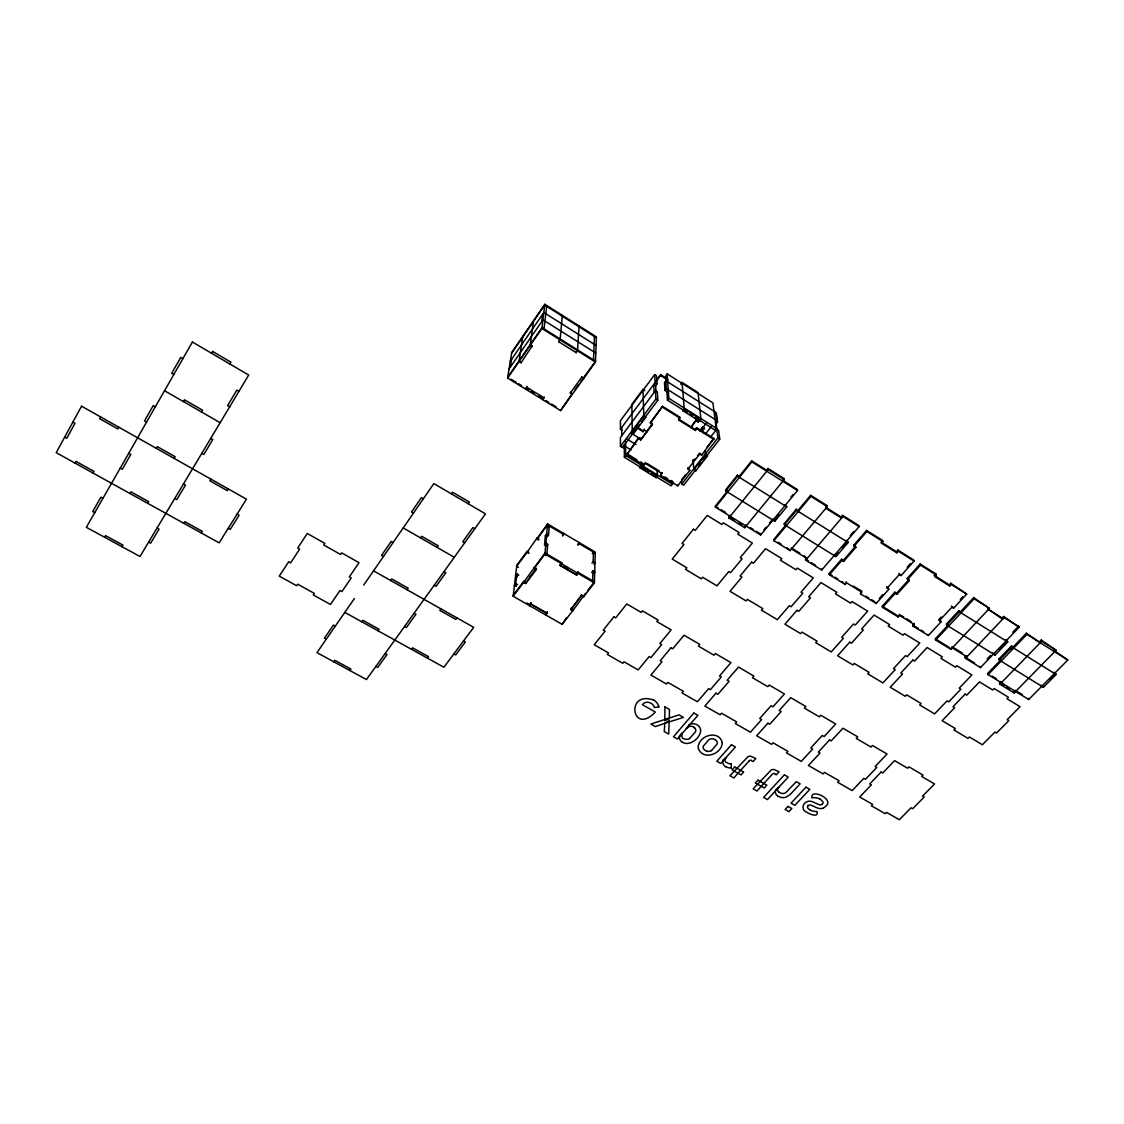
<?xml version="1.0" encoding="UTF-8"?>
<svg xmlns="http://www.w3.org/2000/svg" width="1124" height="1124" viewBox="0 0 1124 1124"><rect width="100%" height="100%" fill="white"/><g stroke="black" fill="none" stroke-linecap="round" stroke-linejoin="round"><path stroke-width="1.5" d="M639.416 424.788L622.331 447.535L620.42 446.354L620.42 437.517L655.475 390.618L657.385 391.826L657.821 400.27L641.509 421.992M622.289 430.337L620.42 429.185L620.42 420.727L654.688 374.601L656.557 375.795L656.978 383.86L655.657 385.63L655.966 392.009M581.544 594.61L581.487 595.734L583.525 596.914L594.385 582.963L595.284 552.109L579.464 542.752L578.143 544.48M592.587 580.785L592.896 570.894L594.708 571.961L593.5 573.521M595.453 362.068L596.38 336.877L544.817 304.281L511.715 352.472L507.598 378.071L560.581 410.597L595.453 362.068L541.909 328.475L544.817 304.281M593.5 359.919L594.427 336.512M545.913 615.053L547.318 612.201L545.913 615.053L562.141 624.354L572.776 610.711L572.973 609.405L571.147 608.351L571.076 609.475L572.903 610.543L585.548 593.261M583.525 596.914L583.567 595.79M571.076 609.475L581.6 594.891M560.595 564.346L560.525 565.442L576.584 574.842L577.862 572.158L594.427 581.853L587.431 590.831M578.031 545.224L579.267 542.639L563.742 533.464L562.576 535.024M560.258 564.403L560.173 565.498L576.654 575.137L578.059 572.271M579.408 543.791L579.464 542.752M576.654 575.137L577.862 572.158M583.595 377.706L583.553 378.633L581.614 376.484M572.776 610.711L570.753 609.531L570.809 608.407L572.833 609.573M562.141 624.354L566.51 617.694M579.085 325.946L577.497 350.8L576.176 352.669L558.783 341.766L560.173 338.998M560.525 565.442L561.803 562.759L545.028 552.938L523.784 582.162L525.639 583.23L536.078 568.421M562.506 536.05L563.742 533.464M576.176 352.669L576.247 351.77M560.173 565.498L561.607 562.632M563.475 534.378L563.546 533.352L547.543 523.882L537.089 538.817M560.581 410.597L572.271 393.47L572.214 394.412L570.304 392.248M545.716 614.94L546.995 612.257L545.716 614.94L529.811 605.808L531.02 602.843L529.601 605.681L513.176 596.254L516.815 565.161L526.945 551.547M548.484 535.235L546.657 534.041L545.351 535.797L547.177 536.879L548.484 535.235L549.257 525.962L548.091 527.535M513.317 595.144L523.91 581.052L523.658 582.33L525.723 583.525L536.303 569.461L534.237 568.252L544.943 554.02L547.543 523.882M545.351 535.797L544.536 545.154L545.871 543.271L547.711 544.353L546.896 554.034L545.688 555.635M562.337 315.352L560.103 339.884L558.783 341.766M536.303 569.461L536.415 568.365M529.811 605.808L531.09 603.124L529.91 604.67L526.959 602.984M538.761 540.04L536.963 538.986L537.061 537.96L538.86 539.014M534.237 568.252L534.35 567.156M525.639 583.23L525.765 582.12M525.723 583.525L525.835 582.415M542.92 398.753L542.808 399.694L544.199 396.941M526.833 552.587L537.061 537.96M518.67 574.996L516.857 573.942L515.747 583.567L514.455 585.281L516.295 586.349M544.03 328.868L546.671 306.332M541.656 321.689L542.555 314.369M528.589 389.944L525.723 388.187L525.596 389.115L526.987 386.375M522.758 336.385L519.035 361.521L521.058 362.771L532.326 345.771M533.521 320.719L530.191 345.405L532.214 346.656M521.058 362.771L521.185 361.858M510.324 367.112L511.546 359.385M74.999 463.074L75.94 461.36L93.938 471.335L92.983 473.021M100.598 416.92L99.615 418.676L117.823 428.932L118.807 427.19M104.574 537.23L105.515 535.614L122.952 545.098L122.01 546.714M129.991 493.506L130.96 491.834L148.621 501.613L147.637 503.271M156.264 448.321L157.262 446.593L175.133 456.681L174.122 458.381M183.423 401.591L184.462 399.807L202.545 410.204L201.505 411.974M211.523 353.245L212.605 351.39L230.912 362.139L229.83 363.965M183.943 523.362L184.94 521.733L202.264 531.329L201.266 532.959M210.862 479.105L209.837 480.791L227.343 490.668L228.383 488.982M511.575 353.329L544.718 305.096L596.352 337.734M510.31 361.183L543.833 312.514L596.071 345.447M509.074 368.925L542.948 319.82L595.79 353.062M354.397 598.53L316.968 652.651L366.452 679.542L485.484 513.865L433.85 483.587L363.74 585.028M507.753 377.144L542.007 327.59L595.495 361.155L580.771 381.654M507.598 378.071L541.909 328.475M333.772 661.783L334.812 660.308L350.899 669.061L349.845 670.522M361.788 621.797L362.855 620.279L379.111 629.285L378.029 630.789M390.688 580.532L391.798 578.958L408.223 588.231L407.113 589.791M420.545 537.904L421.683 536.288L438.29 545.842L437.152 547.444M451.384 493.872L452.565 492.2L469.354 502.049L468.174 503.707M570.233 393.189L581.572 377.397M575.109 389.522L578.874 384.282M411.482 649.307L412.564 647.817L428.525 656.655L427.443 658.144M440.917 608.843L439.793 610.388L455.908 619.479L457.032 617.947M644.839 390.618L642.97 389.438L631.843 404.415L632.264 431.546L634.189 432.74L645.738 417.369L643.771 415.206M536.963 538.986L547.444 524.894L563.686 534.49M655.854 381.233L660.715 374.714L667.656 379.111M620.42 429.185L655.081 382.666L654.688 374.601M655.896 382.118L660.715 374.714M516.857 573.942L515.579 575.769L517.377 576.809M695.349 417.664L714.752 429.874L716.129 428.103L712.925 402.884L667.178 373.885L665.858 375.641L666.279 382.104M715.538 422.329L716.901 420.587L715.847 412.382L665.815 380.741L664.495 382.525L664.986 390.464L666.897 391.672L667.445 400.13L687.045 412.452M620.42 446.354L655.882 399.062L655.475 390.618M632.264 431.546L643.799 416.161L642.97 389.438M664.986 390.464L666.321 388.679L665.815 380.741M513.176 596.254L523.658 582.33M648.562 472.066L624.368 457.243L624.312 448.307L625.604 446.579M666.897 391.672L668.246 389.887M686.595 728.408L689.363 724.727M529.685 577.3L531.61 574.743M626.841 454.63L638.741 437.84L626.841 454.63L644.122 465.238L645.415 462.484M636.226 427.443L643.125 431.714L644.361 429.101M638.769 438.824L640.694 440.018L652.313 424.647L650.346 422.455L662.528 406.298L679.964 417.229L678.671 419.997L695.363 430.464L696.641 427.696L713.852 438.486L701.587 455.304L699.592 453.113L697.456 455.852M624.368 457.243L625.675 455.501L625.576 441.549M667.445 400.13L668.808 398.317L667.178 373.885M650.375 423.439L662.528 406.298M778.3 787.882L778.749 787.334L775.504 790.2A8.149 6.435 -5.4 0 0 778.23 796.466M680.708 384.197L682.029 382.441L698.074 392.627L700.983 419.477L699.606 421.261L682.971 410.794L684.249 408.04M640.694 440.018L652.271 423.664L650.346 422.455M578.087 544.199L579.267 542.639M640.919 464.858L639.64 467.598L656.079 477.672L657.399 475.958L657.147 470.394M639.64 467.598L640.947 465.87L640.849 461.866M682.971 410.794L684.333 408.996L682.029 382.441M592.292 553.64L593.472 552.109L593.177 561.578L591.983 563.124M692.131 425.293L696.22 419.983L691.19 427.556M657.343 474.932L656.079 477.672M696.318 420.91L698.13 422.048L700.884 418.507M695.363 430.464L696.641 427.696M660.659 475.368L661.938 472.628L660.659 475.368L677.716 485.835L689.813 470.366L687.832 468.174L689.813 470.366M593.781 564.192L594.975 562.632L593.191 561.452M699.535 430.885L702.626 426.895L704.439 428.047M700.659 430.492L706.687 422.722M591.688 572.453L592.896 570.894L594.708 572.074M705.788 433.611L711.141 426.741M570.753 609.531L581.487 595.734M714.611 412.48L716.438 413.646L717.534 422.062L716.199 423.79L717.042 430.422M672.222 481.114L672.419 484.177L671.098 485.877L651.555 473.892M710.466 437.208L716.747 429.171L718.615 430.352L719.753 439.147L703.174 460.306M693.171 461.332L695.306 458.592M687.916 469.2L699.69 454.11M681.664 479.653L685.696 474.497M706.631 447.703L713.852 438.486M693.817 468.666L695.7 469.832L683.645 485.203L681.776 484.051L717.871 437.953L716.747 429.171M705.549 453.689L707.544 455.866L695.798 470.844L693.915 469.692L705.661 454.686L705.226 450.71M698.903 465.743L701.039 463.032M784.931 505.688L784.735 504.648L786.772 506.826L774.801 521.283L725.753 490.949L725.612 489.923L737.414 475.185L739.423 477.363M725.753 490.949L737.569 476.211L737.414 475.185M766.737 471.223L767.945 468.497L783.976 478.557L782.571 480.257L797.281 489.474L797.506 490.514L760.681 534.996L715.454 507.233L715.342 506.193L727.467 491.062L725.612 489.923M739.283 476.337L751.675 460.882L766.554 470.211M715.454 507.233L751.844 461.88L751.675 460.882M783.976 478.557L784.187 479.583L744.748 527.704L728.872 517.953L730.08 515.242L730.221 516.295M728.872 517.953L768.142 469.509L767.945 468.497M807.973 805.88L808.198 805.599A1.812 1.419 -6.1 0 1 809.659 804.91A7.151 5.606 -6 0 1 812.076 805.627L814.015 806.484M763.856 529.882L766.09 527.184M769.434 523.138L771.668 520.44M791.001 497.061L793.094 494.532M778.946 514.961L774.605 520.215L774.801 521.283M846.358 541.417L846.077 540.335L848.142 542.527L835.989 556.633L784.44 524.739L784.243 523.672L796.228 509.27L798.279 511.462M784.44 524.739L796.452 510.324L796.228 509.27M784.243 523.672L786.055 524.796L773.719 539.576L773.916 540.658L790.144 550.62L827.278 506.629L827.011 505.575L810.657 495.305L798.054 510.408M773.916 540.658L810.896 496.344L810.657 495.305M825.606 507.247L841.258 517.068L841.539 518.122L825.859 508.301L827.011 505.575M841.258 517.068L842.677 515.396L858.834 525.54L859.129 526.608L821.714 570.009L805.683 560.173L805.458 559.064L808.367 560.862M805.683 560.173L842.958 516.464L842.677 515.396M850.334 535.403L853.523 531.708M835.989 556.633L835.722 555.537L837.928 552.966M842.34 547.852L847.861 541.445M846.386 581.782L845.276 584.494L829.4 574.729L829.133 573.619L841.637 559.19L843.688 561.396L855.87 547.346L853.804 545.14L866.576 530.402L882.579 540.447L882.902 541.529L881.469 543.173L896.797 552.783L898.231 551.153L897.893 550.058L896.446 551.687L896.797 552.783M829.4 574.729L841.904 560.3L841.637 559.19M855.87 547.346L854.085 546.236L866.885 531.483L866.576 530.402M843.407 560.286L855.575 546.25M853.285 586.026L861.574 591.126L860.478 593.823L876.158 603.462L888.817 589.313L886.738 587.107L888.817 589.313M860.478 593.823L861.574 591.126M887.075 588.231L899.383 574.448L899.031 573.338M879.291 598.474L882.733 594.61M907.237 567.198L910.468 563.588M899.383 574.448L901.125 575.544L914.051 561.087L913.686 559.977L897.893 550.058M899.172 614.252L899.509 615.39L898.104 616.95L882.565 607.396L882.242 606.258L894.887 592.151L896.966 594.357L909.302 580.63L907.209 578.438L920.135 564.023L935.8 573.858L936.194 574.982L934.746 576.57L949.738 585.983L951.199 584.396L950.792 583.272L949.33 584.859L949.738 585.983M882.565 607.396L895.238 593.289L894.887 592.151M909.302 580.63L907.56 579.548L920.514 565.133L920.135 564.023M896.629 593.233L908.951 579.52M748.949 761.117L733.803 777.949L729.898 775.757L748.008 756.649A4.875 3.92 -4.5 0 1 749.048 756.311A4.159 3.33 -4.5 0 1 750.677 756.227L755.848 758.517L753.08 761.58L751.211 760.512M934.746 576.57L934.353 575.46L935.8 573.858M912.983 626.082L912.632 624.93L914.037 623.384L914.402 624.551L912.983 626.082L928.354 635.524L941.153 621.698L939.046 619.479L941.308 617.034M941.153 621.698L939.439 620.631L951.902 607.171L951.494 606.033M960.317 599.401L962.692 596.83M951.902 607.171L953.602 608.239L966.682 594.118L950.792 583.272M999.264 649.138L1007.273 640.792L1007.736 641.959L995.133 655.095L946.829 625.211L946.436 624.045L958.884 610.641L961.006 612.847M946.829 625.211L959.306 611.779L958.884 610.641M960.584 611.695L973.665 597.631L989.443 608.393L950.932 649.391L935.702 640.048L935.323 638.868L948.136 625.099L946.436 624.045M935.702 640.048L974.101 598.769L973.665 597.631M1002.186 618.017L987.532 608.815L1002.664 619.169L1002.186 618.017L1003.662 616.458L1019.285 627.122L980.521 667.572L965.488 658.341L965.08 657.161L966.5 655.657L966.921 656.837L952.351 647.874L951.944 646.707M965.488 658.341L1004.125 617.61L1003.662 616.458M987.139 659.015L990.666 655.334M1012.794 632.236L1018.794 625.97M1049.816 679.135L1055.576 673.304L1056.11 674.498L1043.395 687.326L999.419 660.139L998.955 658.959L1011.544 645.879L1013.679 648.098M999.419 660.139L1012.021 647.059L1011.544 645.879M998.955 658.959L1000.627 659.985L987.687 673.417L988.122 674.611L1028.699 699.507L1067.8 660.013L1055.548 651.484M1010.926 649.293L1026.423 633.205L1040.248 642.731M988.122 674.611L1026.915 634.372L1026.423 633.205M1039.742 641.565L1041.217 640.034L1056.096 650.234L1014.171 692.946L999.924 684.207L999.475 682.999L1000.908 681.523L1001.358 682.732M999.924 684.207L1041.737 641.214L1041.217 640.034M722.887 760.386L726.104 757.45A4.735 3.808 -3.7 0 0 725.949 762.325M689.588 738.524L695.447 731.879A4.665 3.794 -2.4 0 0 694.688 727.959M711.534 750.537L717.056 744.13A4.833 3.92 -3.2 0 0 716.143 740.449M823.471 807.959L825.522 806.512A12.673 9.947 -6.4 0 0 825.971 806.063C834.682 799.009 810.109 788.135 812.006 797.604M658.917 706.856L654.379 707.544A8.275 6.814 -0.6 0 0 651.091 703.329A9.695 7.98 -0.5 0 0 650.459 703.02L648.927 702.444A5.339 4.398 -0.6 0 0 644.15 703.048L642.31 704.65L655.32 712.04C631.885 736.641 625 689.729 653.775 700.14M706.982 751.225L705.956 750.832A7.798 6.308 -3.1 0 1 704.945 750.256L704.312 749.778A4.791 3.878 -3 0 1 703.301 746.153L708.837 739.732A4.889 3.948 -3.2 0 1 713.445 738.96L714.471 739.409A7.685 6.224 -3.1 0 1 715.482 739.985L716.1 740.477M815.869 803.239L817.949 804.18A17.9 14.078 -6.9 0 0 818.792 804.517A4.51 3.527 -6.6 0 0 820.675 804.84A2.206 1.728 -6.5 0 0 822.361 804.011M778.356 796.34L781.166 797.436A7.011 5.536 -5.4 0 0 784.44 797.506A7.882 6.224 -5.4 0 0 786.477 796.916L790.327 794.345L800.133 783.85L796.284 781.658L785.788 792.631A4.651 3.681 -5.4 0 1 780.801 793.137L780.098 792.771A8.444 6.688 -5.5 0 1 779.41 792.378L778.665 791.802M94.767 512.628L92.716 511.518L100.907 497.187L102.944 498.325M148.635 542.091L150.644 543.187L159.046 529.179L157.037 528.069M326.269 639.219L324.386 638.179L333.421 625.099L335.317 626.124M375.922 666.363L377.762 667.375L386.993 654.547L385.139 653.536M682.535 742.247C691.401 748.05 707.642 731.584 697.259 724.91A7.081 5.775 -2.5 0 0 689.265 724.601M344.801 612.397L443.91 667.249L473.682 627.332L373.533 570.851M64.658 437.152L66.766 438.318L75.013 423.228L72.905 422.048M120.24 468.104L122.305 469.256L130.777 454.475L128.698 453.323M174.768 498.48L176.791 499.604L185.474 485.132L183.437 483.994M228.256 528.266L230.237 529.376L239.131 515.199L237.136 514.075M404.584 626.475L406.438 627.515L415.964 614.28L414.082 613.24M453.857 653.915L455.684 654.941L465.364 641.973L463.524 640.947M774.464 773.734L776.333 774.801L779.115 771.752L773.986 769.49A4.145 3.302 -5.2 0 0 772.357 769.575A4.861 3.878 -5.2 0 0 771.317 769.912L753.108 788.823L756.972 791.001L772.216 774.338A1.869 1.489 -5.2 0 1 774.562 773.481M146.584 422.076L144.49 420.896L153.229 405.581L155.337 406.79M201.758 453.408L203.809 454.56L212.787 439.596L210.736 438.43M383.439 556.521L381.514 555.425L391.152 541.473L393.077 542.569M434.159 585.309L436.042 586.377L445.863 572.72L443.966 571.638M164.525 390.731L220.149 422.694M403.193 527.929L454.279 557.293M530.907 603.967L547.233 613.339M530.978 604.248L546.896 613.395M515.635 583.623L517.574 584.62M514.469 585.168L516.309 586.222M518.473 567.241L516.689 566.215L526.959 552.404L528.758 553.458M173.827 374.475L171.705 373.252L180.753 357.404L182.889 358.654M229.675 406.79L227.596 405.595L236.869 390.084L238.948 391.307M413.435 513.134L411.496 512.01L421.444 497.595L423.397 498.719M464.69 542.794L462.793 541.698L472.923 527.563L474.834 528.687M516.717 574.223L518.529 575.277M534.111 568.435L535.965 569.517M581.558 596.015L583.384 597.083M527.072 551.378L528.87 552.418M544.943 554.02L561.536 563.728M561.733 563.855L577.806 573.254M578.003 573.381L594.385 582.963M564.74 567.03L567.732 568.786M545.857 543.384L547.711 544.466L546.517 545.941L544.676 544.859M579.211 543.679L595.256 553.149M626.827 453.618L636.901 459.8M641.214 462.442L644.094 464.212L644.122 465.238M664.86 476.955L667.698 478.698M670.536 480.44L673.374 482.182M728.731 516.899L734.506 520.44M738.819 523.096L741.714 524.866M999.475 682.999L1003.746 685.626M1006.584 687.368L1009.436 689.11M625.675 455.501L672.419 484.177M640.947 465.87L657.399 475.958M792.715 548.779L799.768 553.12M804.011 555.72L807.06 558.558L791.521 549.004L791.31 547.908M900.661 615.165L903.64 616.992M906.604 618.818L911.072 621.558M953.405 647.593L962.13 652.96M631.098 449.951L623.722 445.427L622.429 447.141L624.312 448.307M846.667 582.906L861.869 592.25M899.509 615.39L914.402 624.551M526.861 387.302L544.086 397.896M778.145 542.288L781.096 544.1M786.997 547.725L790.144 550.62M811.275 562.646L815.645 565.33M829.133 573.619L832.027 575.39M834.907 577.16L837.787 578.944M842.115 581.6L845.276 584.494M865.873 596.198L868.726 597.954M871.578 599.696L874.43 601.452M882.242 606.258L896.362 614.926M912.632 624.93L918.21 628.358M921.006 630.072L923.788 631.786M935.323 638.868L949.148 647.368M965.08 657.161L974.634 663.034M511.195 379.266L516.042 382.244M518.459 383.72L521.578 385.63M531.455 391.7L534.322 393.47M538.621 396.112L541.487 397.868M545.871 400.566L548.821 402.378M551.519 404.036L556.211 406.916M646.792 463.327L659.184 470.928M715.342 506.193L718.292 507.992M721.229 509.804L725.654 512.516M750.312 527.662L753.221 529.446M756.143 531.245L760.512 533.928L760.681 534.996M992.099 676.114L996.496 678.826M1022.404 694.73L1015.141 690.277L1015.618 691.485M645.443 463.495L661.98 473.654M631.393 433.302L640.666 439.02M627.052 439.105L636.001 444.626M644.389 430.028L647.269 431.813M637.589 427.359L641.72 429.93M835.722 555.537L833.938 554.427L834.205 555.523M841.904 560.3L843.688 561.396M895.238 593.289L896.966 594.357M796.452 510.324L848.142 542.527M959.306 611.779L1007.736 641.959M643.799 416.161L645.738 417.369M705.661 454.686L707.544 455.866M737.569 476.211L786.772 506.826M1012.021 647.059L1056.11 674.498M702.725 427.837L704.551 428.975M655.882 399.062L657.821 400.27M717.871 437.953L719.753 439.147M768.142 469.509L784.187 479.583M810.896 496.344L827.278 506.629M842.958 516.464L859.129 526.608M866.885 531.483L882.902 541.529M898.231 551.153L914.051 561.087M920.514 565.133L936.194 574.982M951.199 584.396L966.682 594.118M974.101 598.769L989.443 608.393M1004.125 617.61L1019.285 627.122M1041.737 641.214L1056.096 650.234M896.446 551.687L881.146 542.077L881.469 543.173M934.353 575.46L949.33 584.859M751.844 461.88L797.506 490.514M1026.915 634.372L1067.8 660.013M662.584 407.267L680.034 418.212M696.74 428.68L713.965 439.484M695.264 429.466L678.587 419.027L678.671 419.997M668.808 398.317L716.129 428.103M684.333 408.996L700.983 419.477M689.813 414.194L692.581 415.936M666.321 388.679L716.901 420.587M655.081 382.666L656.978 383.86M715.679 420.896L717.534 422.062M655.657 385.63L653.761 384.45L654.126 392.402M660.757 375.599L667.726 379.996M693.789 727.397L694.618 728.001M1054.087 650.557L1054.621 651.737M1053.947 672.293L1054.467 673.487M1042.889 686.118L1043.395 687.326M1041.26 685.12L1041.765 686.314M1005.601 639.753L1006.064 640.919M1028.221 698.299L1028.699 699.507M1013.707 691.738L1014.171 692.946M1000.627 659.985L1001.077 661.165M994.684 653.915L995.133 655.095M993.026 652.889L993.476 654.07M980.1 666.377L980.521 667.572M953.194 607.086L953.602 608.239M948.136 625.099L948.53 626.265M950.525 648.211L950.932 649.391M939.046 619.479L939.439 620.631M927.974 634.357L928.354 635.524M907.209 578.438L907.56 579.548M900.788 574.42L901.125 575.544M897.767 615.797L898.104 616.95M875.849 602.323L876.158 603.462M853.804 545.14L854.085 546.236M821.461 568.913L821.714 570.009M782.571 480.257L782.782 481.283M786.055 524.796L786.266 525.863M772.778 519.091L772.975 520.145M745.943 524.978L746.097 526.046M744.594 526.636L744.748 527.704M727.467 491.062L727.607 492.101M702.626 426.895L703.287 432.951M699.507 420.278L699.606 421.261M698.046 421.135L698.13 422.048M701.488 454.293L701.587 455.304M695.7 469.832L695.798 470.844M692.988 459.618L693.915 469.692M681.551 480.988L681.776 484.051M677.646 484.795L677.716 485.835M652.271 423.664L652.313 424.647M643.097 430.787L643.125 431.714M640.23 437.826L640.244 438.767M634.175 431.771L634.189 432.74M731.274 763.589L731.288 767.861M621.698 427.471L621.712 435.775M823.456 807.959A4.749 3.723 -6.5 0 1 822.29 808.381A6.042 4.735 -6.5 0 1 818.623 808.367A21.693 17.057 -6.9 0 1 814.788 806.821M807.959 805.866A2.88 2.262 -6.1 0 0 807.664 807.931L809.168 809.421A11.943 9.357 -6.4 0 0 810.207 810.053M810.137 810.151A13.741 10.79 -6.4 0 0 817.078 811.514C818.722 818.244 809.421 813.987 806.245 812.034C801.763 810.151 802.044 804.138 806.245 802.129A4.791 3.751 -6.1 0 1 807.931 801.384A5.592 4.384 -6.1 0 1 811.275 801.384A19.586 15.3 -5.8 0 1 814.872 802.775M822.375 804.025A3.962 3.105 -6.5 0 0 822.628 803.73L822.726 803.59A2.88 2.248 -6.5 0 0 823.021 801.96L820.829 799.628A15.975 12.505 -6.1 0 0 820.042 799.15M812.006 797.731A13.53 10.594 -6.2 0 1 820.155 799.009M778.595 791.858A4.356 3.442 -5.3 0 1 778.258 787.854M749.02 761.145A1.883 1.503 -4.5 0 1 751.31 760.26M731.288 763.716A5.227 4.201 -3.8 0 1 726.849 762.522M731.303 767.959A8.051 6.463 -3.7 0 1 725.809 766.596M725.584 766.807A8.177 6.561 -3.7 0 1 723.013 760.4M711.534 750.537A4.833 3.906 -3 0 1 706.968 751.282M682.409 742.374A8.107 6.589 -2.2 0 1 679.514 735.981C685.331 728.338 678.362 738.524 684.769 739.016A4.679 3.808 -2.2 0 0 689.602 738.538M686.342 728.268A5.297 4.313 -2.4 0 1 694.042 727.144M653.817 700.097A12.94 10.65 -0.6 0 1 658.819 706.87M722.268 742.725C721.777 754.963 701.517 760.836 698.144 747.558C698.538 735.265 719.023 729.307 722.268 742.725M664.972 706.884L664.776 720.681L669.328 718.714L669.468 709.441L664.972 706.884M669.216 720.906L668.71 734.084L664.242 731.569L664.86 723.069L669.216 720.906M81.56 406.186L56.2 452.663L219.138 542.85L246.451 499.182L81.56 406.186M192.401 342.019L86.351 527.325L140.008 556.492L248.699 375.037L192.401 342.019M288.615 561.888L279.272 576.12L296.652 585.745L297.691 584.185L314.341 593.402L313.287 594.961L330.456 604.459L339.996 590.507L341.907 591.575L351.194 578.003L349.283 576.921L359.034 562.674L341.668 552.882L340.586 554.483L323.782 545.014L324.85 543.398L307.274 533.478L297.72 548.034L299.672 549.116L290.568 562.969L288.615 561.888M613.873 616.809L603.307 630.072L605.105 631.112L594.245 644.74L608.562 652.96L607.367 654.449L622.794 663.286L624.003 661.811L638.165 669.932L649.18 656.557L650.951 657.582L661.671 644.586L659.886 643.546L671.126 629.89L656.837 621.53L658.088 619.998L642.492 610.866L641.256 612.411L626.785 603.953L615.685 617.863L613.873 616.809M693.438 529.235L682.085 543.412L683.926 544.522L672.25 559.078L686.848 567.803L685.556 569.404L701.264 578.804L702.556 577.216L716.986 585.857L728.788 571.568L730.6 572.65L742.107 558.769L740.294 557.659L752.363 543.075L737.808 534.167L739.156 532.537L723.28 522.815L721.945 524.472L707.207 515.466L695.278 530.345L693.438 529.235M670.972 647.761L660.224 660.743L661.98 661.755L650.922 675.074L666.518 684.024L667.881 682.409L683.378 691.302L682.001 692.918L697.414 701.755L708.612 688.689L710.34 689.7L721.257 676.999L719.515 675.988L730.951 662.654L715.412 653.55L713.993 655.222L698.369 646.075L699.774 644.403L684.038 635.186L672.742 648.787L670.972 647.761M751.647 562.141L740.098 575.994L741.896 577.09L730.038 591.308L746.097 600.933L747.418 599.373L762.789 608.59L761.468 610.149L777.33 619.647L789.343 605.71L791.099 606.763L802.803 593.205L801.033 592.137L813.298 577.891L797.295 568.098L795.933 569.699L780.421 560.216L781.784 558.614L765.57 548.695L753.445 563.236L751.647 562.141M693.845 713.038L673.445 736.754L677.435 739.016L697.864 715.342L693.845 713.038M715.974 693.185L704.889 706.055L720.147 714.808L721.538 713.22L736.712 721.945L735.321 723.519L750.411 732.188L761.636 719.571L759.754 718.475L771.078 705.731L772.975 706.827L784.426 693.958L769.209 685.05L767.776 686.666L752.476 677.716L753.895 676.086L738.496 667.066L727.172 680.203L729.097 681.313L717.885 694.295L715.974 693.185M796.972 610.304L784.931 624.213L800.653 633.627L801.988 632.095L817.036 641.13L815.701 642.633L831.226 651.948L843.393 638.32L841.679 637.28L853.509 624.017L855.252 625.07L867.672 611.147L852.006 601.565L850.629 603.138L835.455 593.865L836.832 592.292L820.97 582.583L808.676 596.788L810.446 597.856L798.728 611.372L796.972 610.304M731.457 744.748L716.817 761.257L720.751 763.477L735.405 746.996L731.457 744.748M767.889 723.182L756.649 735.756L771.612 744.341L773.017 742.795L787.882 751.338L786.477 752.883L801.271 761.37L812.638 749.034L810.783 747.966L822.262 735.489L824.117 736.571L835.722 723.982L820.801 715.243L819.354 716.845L804.363 708.064L805.81 706.476L790.72 697.639L779.241 710.48L781.124 711.576L769.771 724.263L767.889 723.182M734.674 766.975L732.089 769.87L741.053 774.928L743.652 772.048L734.674 766.975M849.758 642.155L837.563 655.742L852.961 664.958L854.31 663.469L869.049 672.307L867.7 673.796L882.902 682.914L895.224 669.595L893.538 668.569L905.523 655.601L907.209 656.627L919.797 643.04L904.455 633.655L903.064 635.186L888.199 626.096L889.59 624.565L874.065 615.067L861.616 628.934L863.344 629.988L851.472 643.195L849.758 642.155M757.941 780.14L755.342 783.006L764.222 788.008L766.835 785.156L757.941 780.14M784.355 774.857L763.618 797.408L767.467 799.571L788.219 777.063L784.355 774.857M829.526 739.957L818.314 752.082L819.972 753.038L808.451 765.486L823.105 773.902L824.524 772.385L839.108 780.759L837.675 782.276L852.175 790.594L863.822 778.37L865.452 779.311L876.79 767.439L875.16 766.484L887.047 754.021L872.435 745.465L870.974 747.024L856.277 738.44L857.738 736.866L842.958 728.212L831.198 740.927L829.526 739.957M912.857 660.055L900.858 672.981L902.544 674.007L890.194 687.27L905.27 696.304L906.646 694.857L921.076 703.512L919.699 704.959L934.592 713.881L947.054 700.87L948.712 701.868L960.851 689.209L959.194 688.197L971.909 674.92L956.889 665.731L955.484 667.22L940.929 658.327L942.348 656.823L927.145 647.536L914.543 661.081L912.857 660.055M788.022 806.4L785.114 809.505L788.936 811.654L791.83 808.549L788.022 806.4M805.964 787.165L791.043 803.154L794.865 805.318L809.8 789.357L805.964 787.165M881.076 772.062L869.737 783.906L871.367 784.833L859.691 797L872.617 804.405L871.325 805.739L885.248 813.72L886.541 812.385L899.326 819.719L911.086 807.777L912.688 808.704L924.139 797.085L922.537 796.157L934.55 783.976L921.666 776.445L923.001 775.068L908.965 766.849L907.63 768.226L894.606 760.611L882.705 773.017L881.076 772.062M965.123 694.126L952.997 706.729L954.641 707.727L942.165 720.681L955.288 728.521L953.897 729.954L968.031 738.398L969.408 736.979L982.376 744.748L994.965 732.033L996.581 733.017L1008.818 720.653L1007.202 719.669L1020.044 706.687L1006.964 698.692L1008.397 697.231L994.15 688.52L992.731 689.995L979.51 681.917L966.781 695.124L965.123 694.126M667.726 722.353L655.404 726.582L650.922 724.039L679.008 714.878L683.462 717.421L667.726 722.353"/></g></svg>
